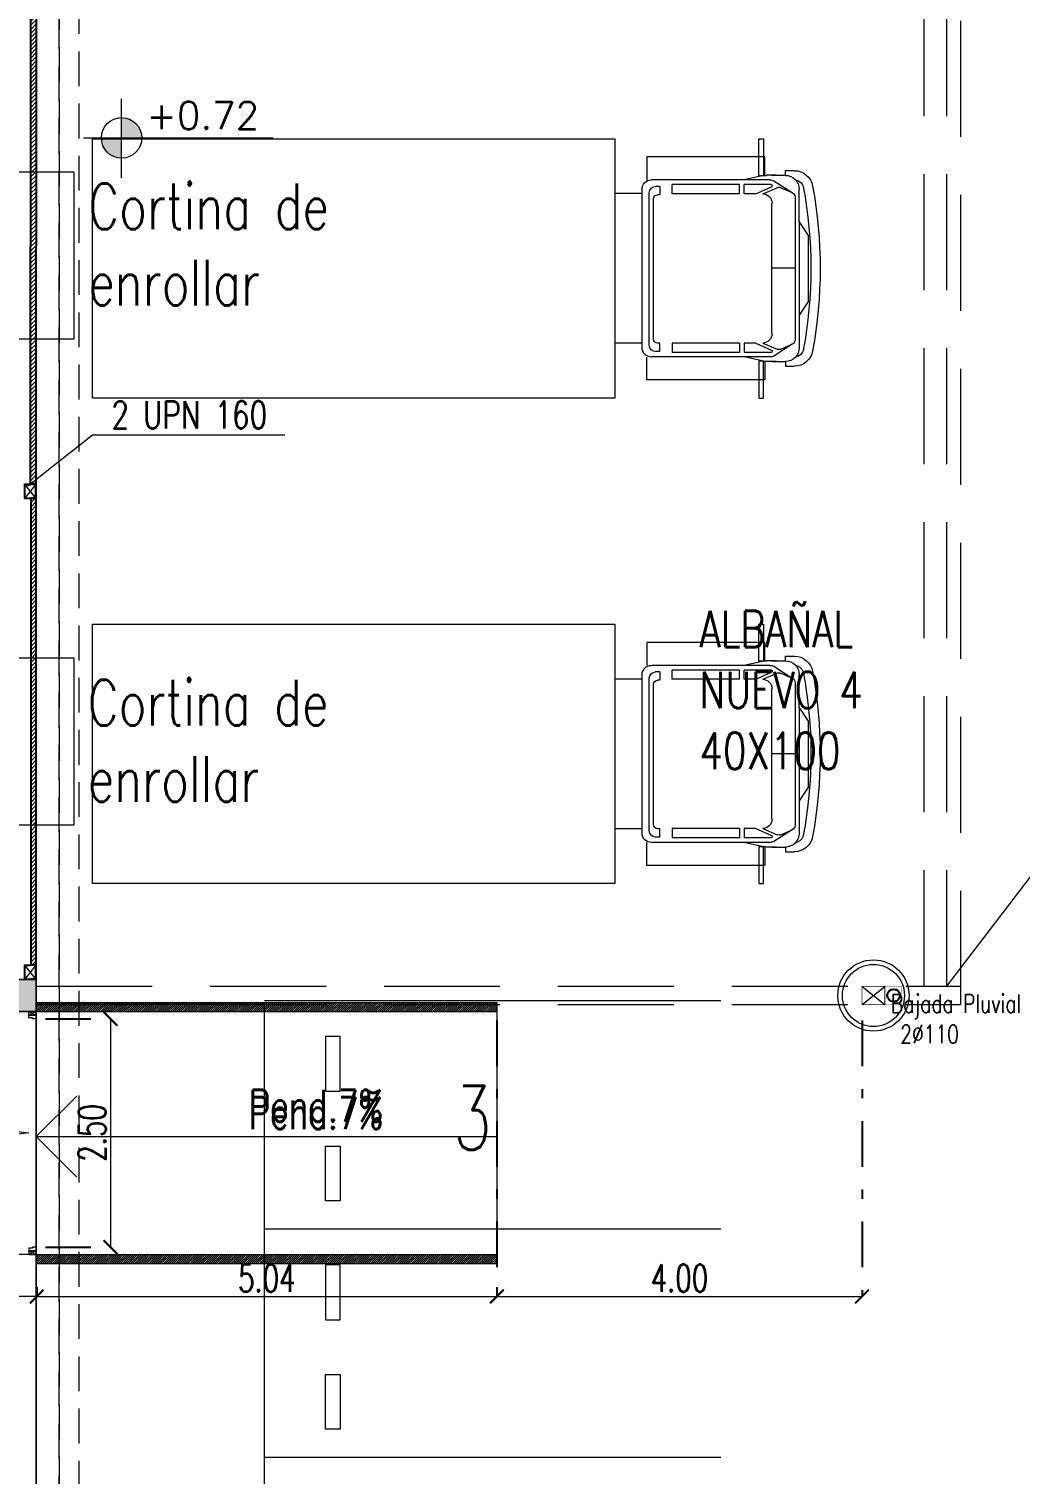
# Model space of a CAD drawing. Header units: millimetres. Extents: x 2828 to 3406, y 849 to 1266.
# Drawn here: x 2955.41 to 2966.27, y 1197.82 to 1213.64 of the extents above; entities that cross this region are included whole.
import ezdxf

# ---------------------------------------------------------------- set-up
doc = ezdxf.new("R2010")
doc.units = ezdxf.units.MM
doc.header["$PDMODE"] = 34
doc.header["$PDSIZE"] = -10
doc.linetypes.add('DASHDOT', pattern=[1, 0.5, -0.25, 0, -0.25])
doc.linetypes.add('DASHED', pattern=[19.05, 12.7, -6.35])
doc.layers.get('DEFPOINTS').update_dxf_attribs({"lineweight": 5})
for name, color, linetype, lineweight in [('0.05', 64, 'Continuous', 5), ('0.10', 161, 'Continuous', 9), ('0.20', 4, 'Continuous', 15), ('0.30', 1, 'Continuous', 25), ('arq tex', 31, 'Continuous', 5), ('columnas', 12, 'Continuous', 20), ('des pl texto', 41, 'Continuous', 5), ('gral texto', 70, 'Continuous', 5), ('proyecciones', 221, 'DASHED', 5), ('rampa dist de pedidos', 131, 'Continuous', 5)]:
    doc.layers.add(name, color=color, linetype=linetype, lineweight=lineweight)
doc.layers.add('vehiculos', color=7, linetype='Continuous', lineweight=9, true_color=0x4a4a4a)
doc.styles.add('100', font='romans.shx', dxfattribs={"width": 0.75, "height": 0.2})
doc.styles.add('250-cts', font='romans.shx', dxfattribs={"width": 0.7, "height": 0.25})
doc.styles.add('COTAS', font='romans.shx')
doc.dimstyles.new('250', dxfattribs={"dimtxt": 0.3, "dimasz": 0.15, "dimexe": 0, "dimexo": 0.1, "dimgap": 0.05, "dimtad": 1, "dimzin": 0, "dimdsep": 46, "dimtxsty": '250-cts', "dimblk": 'ARCHTICK', "dimcen": 0.02, "dimclrd": 256, "dimclre": 256, "dimclrt": 256, "dimazin": 0, "dimtfac": 1, "dimtofl": 0, "dimtmove": 1, "dimatfit": 0, "dimldrblk": 'OPEN90', "dimfxl": 1, "dimtolj": 1, "dimtzin": 0, "dimlwd": -1, "dimarcsym": 0})

# ---------------------------------------------------------------- blocks, each defined once
blk = doc.blocks.new('colum. perim')
at = {"layer": '0.05'}
h = blk.add_hatch(color=256, dxfattribs=at)
h.dxf.hatch_style = 1
h.paths.add_polyline_path([(1.567, 49.616), (1.567, 49.966), (1.017, 49.966), (1.017, 49.616)])
at = {"layer": 'columnas'}
for p, q in [((1.567, 49.966), (1.017, 49.966)), ((1.017, 49.966), (1.017, 49.616)), ((1.017, 49.966), (1.567, 49.966)), ((1.017, 49.616), (1.017, 49.966)), ((1.567, 49.616), (1.567, 49.966)), ((1.567, 49.966), (1.567, 49.616)), ((1.017, 49.616), (1.567, 49.616)), ((1.567, 49.616), (1.017, 49.616))]:
    blk.add_line(p, q, dxfattribs=at)
blk = doc.blocks.new('camion ford cargo 1722 top con puertas abiertas')
at = {"color": 8, "linetype": 'ByBlock', "true_color": 0x6e6e6e}
for p, q in [((27.279, -49.479), (21.559, -49.479)), ((21.559, -49.479), (21.559, -52.319)), ((27.279, -52.319), (27.279, -49.479)), ((27.629, -49.679), (27.629, -49.928)), ((28.925, -49.679), (27.629, -49.679)), ((28.925, -49.878), (28.925, -49.679)), ((29.148, -49.828), (29.247, -49.828)), ((29.148, -49.879), (29.148, -49.828)), ((28.978, -49.93), (27.68, -49.93)), ((27.772, -49.988), (27.726, -49.988)), ((27.772, -49.988), (27.772, -50.079)), ((28.646, -49.98), (27.909, -49.98)), ((27.909, -50.082), (27.909, -49.98)), ((28.646, -50.082), (28.646, -49.98)), ((28.909, -49.883), (28.696, -49.93)), ((28.696, -50.082), (28.696, -49.98)), ((28.992, -49.98), (28.696, -49.98)), ((29.052, -49.879), (28.942, -49.879)), ((29.001, -49.879), (29.148, -49.879)), ((27.579, -50.031), (27.579, -51.766)), ((27.658, -50.057), (27.658, -51.728)), ((27.703, -50.125), (27.703, -51.66)), ((27.772, -50.079), (27.749, -50.079)), ((28.646, -50.082), (27.909, -50.082)), ((28.823, -50.082), (28.696, -50.082)), ((28.823, -50.082), (28.997, -50.005)), ((28.9, -50.082), (29.057, -50.014)), ((29.097, -50.014), (29.224, -50.069)), ((29.255, -51.682), (29.255, -50.116)), ((29.3, -51.411), (29.3, -50.031)), ((29.001, -50.184), (29.001, -51.614)), ((29.402, -50.539), (29.3, -50.387)), ((29.402, -50.539), (29.402, -51.258)), ((29.255, -50.9), (29.001, -50.9)), ((29.402, -51.258), (29.3, -51.411)), ((29.3, -51.411), (29.3, -51.766)), ((27.772, -51.705), (27.749, -51.705)), ((27.772, -51.797), (27.772, -51.705)), ((28.646, -51.716), (27.909, -51.716)), ((27.909, -51.716), (27.909, -51.817)), ((28.646, -51.716), (28.646, -51.817)), ((28.696, -51.716), (28.696, -51.817)), ((28.823, -51.716), (28.696, -51.716)), ((28.823, -51.716), (28.997, -51.793)), ((28.9, -51.716), (29.057, -51.783)), ((29.097, -51.783), (29.224, -51.729)), ((27.629, -52.119), (27.629, -51.867)), ((28.978, -51.868), (27.68, -51.868)), ((27.772, -51.797), (27.726, -51.797)), ((28.646, -51.817), (27.909, -51.817)), ((28.992, -51.817), (28.696, -51.817)), ((28.909, -51.915), (28.696, -51.868)), ((28.925, -51.918), (28.925, -52.119)), ((29.052, -51.919), (28.942, -51.919)), ((29.001, -51.919), (29.148, -51.919)), ((29.148, -51.919), (29.148, -51.97)), ((29.148, -51.97), (29.247, -51.97)), ((28.925, -52.119), (27.629, -52.119)), ((21.559, -52.319), (27.279, -52.319))]:
    blk.add_line(p, q, dxfattribs=at)
at = {"color": 8, "true_color": 0x6e6e6e}
for p, q in [((29.224, -50.069), (29.022, -49.939)), ((27.579, -50.079), (27.279, -50.079)), ((27.579, -51.718), (27.279, -51.718)), ((29.022, -51.858), (29.224, -51.729))]:
    blk.add_line(p, q, dxfattribs=at)
for points in [[(28.859, -49.479), (28.909, -49.479), (28.909, -49.883), (28.859, -49.883)], [(28.859, -52.319), (28.909, -52.319), (28.909, -51.913), (28.859, -51.913)]]:
    blk.add_lwpolyline(points, close=True, dxfattribs=at)
at = {"color": 8, "linetype": 'ByBlock', "true_color": 0x6e6e6e}
for centre, radius, start, end in [((29.247, -50.031), 0.203, 9.8947, 90), ((27.68, -50.031), 0.102, 90, 180), ((27.726, -50.057), 0.0686, 90, 180), ((28.942, -50.031), 0.152, 90, 102.5288), ((28.978, -50.031), 0.102, 64.6538, 90), ((28.992, -49.993), 0.0127, 293.9625, 90), ((29.148, -50.031), 0.152, 0, 90), ((29.247, -50.031), 0.102, 9.8947, 80.8952), ((24.532, -50.899), 4.997, 349.595, 10.405), ((27.749, -50.125), 0.0457, 90, 180), ((28.9, -50.184), 0.102, 0, 90), ((29.077, -50.061), 0.0508, 66.8014, 113.1986), ((29.204, -50.116), 0.0508, 0, 66.8014), ((24.526, -50.899), 4.901, 349.4888, 10.5112), ((27.726, -51.728), 0.0686, 180, 270), ((27.749, -51.66), 0.0457, 180, 270), ((28.9, -51.614), 0.102, 270, 0), ((29.204, -51.682), 0.0508, 293.1986, 0), ((27.68, -51.766), 0.102, 180, 270), ((28.978, -51.766), 0.102, 270, 295.3462), ((28.992, -51.805), 0.0127, 270, 66.0375), ((29.077, -51.737), 0.0508, 246.8014, 293.1986), ((29.148, -51.766), 0.152, 270, 0), ((29.247, -51.766), 0.203, 270, 350.1053), ((29.247, -51.766), 0.102, 279.1048, 350.1053), ((28.942, -51.766), 0.152, 257.4712, 270)]:
    blk.add_arc(centre, radius, start, end, dxfattribs=at)
blk = doc.blocks.new('_ARCHTICK')
at = {"color": 0, "linetype": 'ByBlock', "const_width": 0.15}
blk.add_lwpolyline([(-0.5, -0.5), (0.5, 0.5)], dxfattribs=at)
blk = doc.blocks.new('*D233')
at = {"layer": 'DEFPOINTS', "color": 0, "transparency": 16777216}
for p in [(2955.5, 1199.963), (2960.54, 1199.963), (2960.54, 1199.762)]:
    blk.add_point(p, dxfattribs=at)
at = {"layer": 'rampa dist de pedidos', "linetype": 'DASHDOT', "lineweight": -2, "transparency": 16777216}
for p, q in [((2955.5, 1199.863), (2955.5, 1199.762)), ((2960.54, 1199.863), (2960.54, 1199.762))]:
    blk.add_line(p, q, dxfattribs=at)
at = {"layer": 'rampa dist de pedidos', "transparency": 16777216}
blk.add_line((2955.5, 1199.762), (2960.54, 1199.762), dxfattribs=at)
at = {"layer": 'rampa dist de pedidos', "transparency": 16777216, "xscale": 0.15, "yscale": 0.15, "zscale": 0.15, "rotation": 180}
blk.add_blockref('_ARCHTICK', (2955.5, 1199.762), dxfattribs=at)
at = {"layer": 'rampa dist de pedidos', "transparency": 16777216, "xscale": 0.15, "yscale": 0.15, "zscale": 0.15}
blk.add_blockref('_ARCHTICK', (2960.54, 1199.762), dxfattribs=at)
at = {"layer": 'rampa dist de pedidos', "transparency": 16777216, "insert": (2958.02, 1199.962), "char_height": 0.3, "attachment_point": 5, "style": '250-cts'}
blk.add_mtext('\\A1;5.04', dxfattribs=at)
blk = doc.blocks.new('_Open90')
at = {"color": 0, "linetype": 'ByBlock', "lineweight": -2}
for p, q in [((0, 0), (-1, 0)), ((-0.5, 0.5), (0, 0)), ((0, 0), (-0.5, -0.5))]:
    blk.add_line(p, q, dxfattribs=at)
blk = doc.blocks.new('*D234')
at = {"layer": 'DEFPOINTS', "color": 0, "transparency": 16777216}
for p in [(2952.92, 1200.222), (2955.5, 1199.963), (2952.92, 1199.762)]:
    blk.add_point(p, dxfattribs=at)
at = {"layer": 'rampa dist de pedidos', "linetype": 'DASHDOT', "lineweight": -2, "transparency": 16777216}
for p, q in [((2952.92, 1200.122), (2952.92, 1199.762)), ((2955.5, 1199.863), (2955.5, 1199.762))]:
    blk.add_line(p, q, dxfattribs=at)
at = {"layer": 'rampa dist de pedidos', "transparency": 16777216}
blk.add_line((2955.5, 1199.762), (2952.92, 1199.762), dxfattribs=at)
at = {"layer": 'rampa dist de pedidos', "transparency": 16777216, "xscale": 0.15, "yscale": 0.15, "zscale": 0.15, "rotation": 180}
blk.add_blockref('_ARCHTICK', (2952.92, 1199.762), dxfattribs=at)
at = {"layer": 'rampa dist de pedidos', "transparency": 16777216, "xscale": 0.15, "yscale": 0.15, "zscale": 0.15}
blk.add_blockref('_ARCHTICK', (2955.5, 1199.762), dxfattribs=at)
at = {"layer": 'rampa dist de pedidos', "transparency": 16777216, "insert": (2954.21, 1199.962), "char_height": 0.3, "attachment_point": 5, "style": '250-cts'}
blk.add_mtext('\\A1;2.58', dxfattribs=at)
blk = doc.blocks.new('*D236')
at = {"layer": 'DEFPOINTS', "color": 0, "transparency": 16777216}
for p in [(2960.54, 1202.882), (2964.54, 1202.882), (2964.54, 1199.762)]:
    blk.add_point(p, dxfattribs=at)
at = {"layer": 'rampa dist de pedidos', "linetype": 'DASHDOT', "lineweight": -2, "transparency": 16777216}
for p, q in [((2960.54, 1202.782), (2960.54, 1199.762)), ((2964.54, 1202.782), (2964.54, 1199.762))]:
    blk.add_line(p, q, dxfattribs=at)
at = {"layer": 'rampa dist de pedidos', "transparency": 16777216}
blk.add_line((2960.54, 1199.762), (2964.54, 1199.762), dxfattribs=at)
at = {"layer": 'rampa dist de pedidos', "transparency": 16777216, "xscale": 0.15, "yscale": 0.15, "zscale": 0.15, "rotation": 180}
blk.add_blockref('_ARCHTICK', (2960.54, 1199.762), dxfattribs=at)
at = {"layer": 'rampa dist de pedidos', "transparency": 16777216, "xscale": 0.15, "yscale": 0.15, "zscale": 0.15}
blk.add_blockref('_ARCHTICK', (2964.54, 1199.762), dxfattribs=at)
at = {"layer": 'rampa dist de pedidos', "transparency": 16777216, "insert": (2962.54, 1199.962), "char_height": 0.3, "attachment_point": 5, "style": '250-cts'}
blk.add_mtext('\\A1;4.00', dxfattribs=at)
blk = doc.blocks.new('*D294')
at = {"layer": 'DEFPOINTS', "color": 0, "transparency": 16777216}
for p in [(2955.494, 1202.802), (2955.494, 1200.302), (2956.308, 1200.302)]:
    blk.add_point(p, dxfattribs=at)
at = {"layer": 'rampa dist de pedidos', "linetype": 'DASHDOT', "lineweight": -2, "transparency": 16777216}
for p, q in [((2955.594, 1202.802), (2956.308, 1202.802)), ((2955.594, 1200.302), (2956.308, 1200.302))]:
    blk.add_line(p, q, dxfattribs=at)
at = {"layer": 'rampa dist de pedidos', "transparency": 16777216}
blk.add_line((2956.308, 1202.802), (2956.308, 1200.302), dxfattribs=at)
at = {"layer": 'rampa dist de pedidos', "transparency": 16777216, "xscale": 0.15, "yscale": 0.15, "zscale": 0.15}
for p, rotation in [((2956.308, 1202.802), 90), ((2956.308, 1200.302), 270)]:
    blk.add_blockref('_ARCHTICK', p, dxfattribs=dict(at, rotation=rotation))
at = {"layer": 'rampa dist de pedidos', "transparency": 16777216, "insert": (2956.108, 1201.552), "char_height": 0.3, "attachment_point": 5, "rotation": 90, "style": '250-cts'}
blk.add_mtext('\\A1;2.50', dxfattribs=at)
blk = doc.blocks.new('UPN 16')
at = {"layer": '0.05'}
for p, q in [((2964.54, 1086.709), (2964.7, 1086.579)), ((2964.7, 1086.709), (2964.54, 1086.579))]:
    blk.add_line(p, q, dxfattribs=at)
at = {"layer": '0.20'}
for p, q in [((2964.7, 1086.709), (2964.54, 1086.709)), ((2964.54, 1086.709), (2964.54, 1086.644)), ((2964.54, 1086.579), (2964.54, 1086.644)), ((2964.691, 1086.7), (2964.548, 1086.7)), ((2964.548, 1086.7), (2964.548, 1086.645)), ((2964.548, 1086.587), (2964.548, 1086.642)), ((2964.691, 1086.7), (2964.691, 1086.645)), ((2964.691, 1086.587), (2964.691, 1086.642)), ((2964.7, 1086.709), (2964.7, 1086.644)), ((2964.7, 1086.579), (2964.7, 1086.644)), ((2964.7, 1086.579), (2964.54, 1086.579)), ((2964.691, 1086.587), (2964.548, 1086.587))]:
    blk.add_line(p, q, dxfattribs=at)
for centre, start, end in [((2964.542, 1086.654), 257.6526, 306.0734), ((2964.542, 1086.633), 53.9266, 102.3474), ((2964.698, 1086.654), 233.9266, 282.3474), ((2964.698, 1086.633), 77.6526, 126.0734)]:
    blk.add_arc(centre, 0.0106, start, end, dxfattribs=at)
blk = doc.blocks.new('NIVEL')
at = {"layer": '0.10'}
h = blk.add_hatch(color=256, dxfattribs=at)
h.paths.add_polyline_path([(265.735, 100.104), (265.737, 99.66), (266.182, 99.662, 0.10356), (266.143, 99.84, 0.297796)])
h.paths.add_polyline_path([(265.737, 99.66), (265.293, 99.658, 0.10356), (265.331, 99.48, 0.297796), (265.739, 99.216)])
for p, q in [((265.737, 98.782), (265.737, 100.513)), ((264.902, 99.66), (269.056, 99.66))]:
    blk.add_line(p, q, dxfattribs=at)
blk.add_circle((265.737, 99.66), 0.444, dxfattribs=at)

msp = doc.modelspace()

# ---------------------------------------------------------------- hatches: boundary and pattern name
at = {"layer": '0.10', "true_color": 0x9e9e9e}
h = msp.add_hatch(dxfattribs=at)
h.set_pattern_fill('ANSI31', color=253, scale=0.01)
h.set_pattern_definition([(45, (-0.17, 22.470618), (-0.0224506403, 0.0224506403), [])])
h.paths.add_polyline_path([(2955.431, 1208.657), (2955.434, 1213.862), (2955.494, 1213.862), (2955.491, 1208.657)])
h = msp.add_hatch(dxfattribs=at)
h.set_pattern_fill('ANSI31', color=253, scale=0.01)
h.set_pattern_definition([(45, (-0.059944, 22.55996), (-0.0224506403, 0.0224506403), [])])
h.paths.add_polyline_path([(2955.434, 1208.497), (2955.434, 1203.392), (2955.494, 1203.392), (2955.494, 1208.497)])
at = {"layer": 'rampa dist de pedidos', "true_color": 0x9e9e9e}
h = msp.add_hatch(dxfattribs=at)
h.set_pattern_fill('ANSI31', color=253, scale=0.005)
h.set_pattern_definition([(45, (0, 0.70537), (-0.01122532015, 0.01122532015), [])])
h.paths.add_polyline_path([(2955.494, 1202.982), (2960.54, 1202.982), (2960.54, 1202.882), (2955.494, 1202.882)])
h = msp.add_hatch(dxfattribs=at)
h.set_pattern_fill('ANSI31', color=253, scale=0.005)
h.set_pattern_definition([(45, (0.349866, -2.05463), (-0.01122532015, 0.01122532015), [])])
h.paths.add_polyline_path([(2955.494, 1200.222), (2960.54, 1200.222), (2960.54, 1200.122), (2955.494, 1200.122)])

# ---------------------------------------------------------------- linework, layer by layer
at = {"layer": '0.05'}
for p, q in [((2955.494, 1180.667, -127.303), (2955.494, 1215.077, -127.303)), ((2964.54, 1202.957, -101.167), (2964.79, 1203.157, -101.167)), ((2964.54, 1203.157, -101.167), (2964.79, 1202.957, -101.167)), ((2957.994, 1203.002), (2962.994, 1203.002)), ((2957.994, 1203.002), (2962.994, 1203.002)), ((2955.494, 1202.882, -50.583), (2955.494, 1191.357)), ((2957.994, 1200.502), (2962.994, 1200.502)), ((2957.994, 1198.002), (2962.994, 1198.002))]:
    msp.add_line(p, q, dxfattribs=at)
at = {"layer": '0.05', "elevation": -101.167}
msp.add_lwpolyline([(2955.494, 1203.232), (2955.194, 1203.232), (2955.194, 1236.3), (2955.494, 1236.3)], close=True, dxfattribs=at)
at = {"layer": '0.05', "color": 252, "true_color": 0x858585}
for points in [[(2953.272, 1212.074), (2955.907, 1212.074), (2955.907, 1210.244), (2953.272, 1210.244), (2953.272, 1212.074)], [(2953.272, 1206.752), (2955.907, 1206.752), (2955.907, 1204.922), (2953.272, 1204.922), (2953.272, 1206.752)]]:
    msp.add_lwpolyline(points, dxfattribs=at)
at = {"layer": '0.05', "const_width": 0.002, "elevation": -101.167}
msp.add_lwpolyline([(2964.79, 1203.11), (2964.79, 1203.159), (2964.973, 1203.159), (2964.973, 1202.958), (2964.79, 1202.958), (2964.79, 1203.004)], dxfattribs=at)
at = {"layer": '0.05'}
msp.add_lwpolyline([(2957.994, 1195.502), (2957.994, 1202.958), (2955.494, 1202.958), (2955.494, 1111.807), (2970.074, 1111.807)], dxfattribs=at)
at = {"layer": '0.10', "const_width": 0.01, "elevation": -101.167}
msp.add_lwpolyline([(2964.54, 1202.957), (2964.79, 1202.957), (2964.79, 1203.157), (2964.54, 1203.157)], close=True, dxfattribs=at)
at = {"layer": '0.10'}
for radius in [0.39, 0.34]:
    msp.add_circle((2964.665, 1203.057, -101.167), radius, dxfattribs=at)
at = {"layer": '0.30'}
for p, q in [((2955.494, 1203.332, -101.167), (2955.494, 1203.382, -101.167)), ((2955.494, 1203.232, -101.167), (2955.494, 1203.282, -101.167))]:
    msp.add_line(p, q, dxfattribs=at)
at = {"layer": '0.30', "ltscale": 0.2, "elevation": -101.167}
msp.add_lwpolyline([(2955.431, 1208.657), (2955.434, 1213.862), (2955.494, 1213.862), (2955.491, 1208.657)], close=True, dxfattribs=at)
at = {"layer": '0.30', "ltscale": 0.2}
msp.add_lwpolyline([(2955.434, 1208.497), (2955.434, 1203.392), (2955.494, 1203.392), (2955.494, 1208.497)], close=True, dxfattribs=at)
at = {"layer": '0.30'}
for radius in [0.07, 0.068]:
    msp.add_circle((2964.887, 1203.058, -101.167), radius, dxfattribs=at)
at = {"layer": 'arq tex', "linetype": 'Continuous', "ltscale": 0.02}
for p, q in [((2955.404, 1208.637), (2956.111, 1209.195)), ((2956.111, 1209.195), (2958.216, 1209.195))]:
    msp.add_line(p, q, dxfattribs=at)
at = {"layer": 'arq tex'}
msp.add_line((2965.47, 1203.158), (2966.421, 1204.403), dxfattribs=at)
at = {"layer": 'proyecciones', "color": 251, "ltscale": 0.1, "true_color": 0x6b6b6b}
for p, q in [((2965.47, 1203.158), (2965.47, 1225.158)), ((2965.62, 1225.158), (2965.62, 1202.958, -101.167)), ((2965.22, 1203.158), (2965.22, 1224.958)), ((2955.494, 1203.158, -101.167), (2965.62, 1203.158, -101.167)), ((2955.494, 1202.958, -101.167), (2965.62, 1202.958, -101.167))]:
    msp.add_line(p, q, dxfattribs=at)
at = {"layer": 'proyecciones', "ltscale": 0.03, "elevation": -101.167}
msp.add_lwpolyline([(2955.494, 1236.3), (2955.744, 1236.3), (2955.744, 1111.857), (2955.494, 1111.857)], close=True, dxfattribs=at)
at = {"layer": 'proyecciones', "ltscale": 0.03}
msp.add_lwpolyline([(2955.744, 1112.263), (2955.744, 1112.263), (2955.744, 1236.3), (2955.744, 1236.3)], close=True, dxfattribs=at)
msp.add_lwpolyline([(2955.965, 1111.857), (2955.965, 1236.3), (2955.744, 1236.3)], dxfattribs=at)
at = {"layer": 'rampa dist de pedidos'}
for p, q in [((2955.494, 1202.982, -101.167), (2960.54, 1202.982, -101.167)), ((2960.54, 1202.982, -101.167), (2960.54, 1200.122, -101.167)), ((2955.494, 1202.882, -101.167), (2955.414, 1202.842, -101.167)), ((2955.414, 1202.882, -101.167), (2955.494, 1202.842, -101.167)), ((2955.494, 1202.882, -101.167), (2960.54, 1202.882, -101.167)), ((2955.494, 1202.802, -101.167), (2955.494, 1200.222, -101.167)), ((2955.494, 1201.512, -101.167), (2955.938, 1201.955, -101.167)), ((2955.494, 1201.512, -101.167), (2960.54, 1201.512, -101.167)), ((2955.494, 1201.512, -101.167), (2955.938, 1201.069, -101.167)), ((2955.494, 1200.262, -101.167), (2955.414, 1200.222, -101.167)), ((2955.414, 1200.262, -101.167), (2955.494, 1200.222, -101.167)), ((2955.414, 1200.222, -101.167), (2946.414, 1200.222, -101.167)), ((2955.494, 1200.222, -101.167), (2960.54, 1200.222, -101.167)), ((2955.494, 1200.122, -101.167), (2960.54, 1200.122, -101.167))]:
    msp.add_line(p, q, dxfattribs=at)
at = {"layer": 'rampa dist de pedidos', "elevation": -101.167}
for points in [[(2955.414, 1202.882), (2955.494, 1202.882), (2955.494, 1202.842), (2955.414, 1202.842), (2955.414, 1202.882)], [(2955.474, 1202.842), (2955.494, 1202.842), (2955.494, 1202.812), (2955.494, 1202.812), (2955.494, 1202.802), (2955.454, 1202.802), (2955.454, 1202.812), (2955.414, 1202.812), (2955.414, 1202.842), (2955.474, 1202.842)], [(2955.474, 1200.262), (2955.494, 1200.262), (2955.494, 1200.292), (2955.494, 1200.292), (2955.494, 1200.302), (2955.454, 1200.302), (2955.454, 1200.292), (2955.414, 1200.292), (2955.414, 1200.262), (2955.474, 1200.262)], [(2955.414, 1200.222), (2955.494, 1200.222), (2955.494, 1200.262), (2955.414, 1200.262), (2955.414, 1200.222)]]:
    msp.add_lwpolyline(points, dxfattribs=at)
at = {"layer": 'rampa dist de pedidos'}
for centre, start, end in [((2955.526, 1202.842, -101.167), 183.0901, 265.0041), ((2955.526, 1200.263, -101.167), 94.9959, 176.9102)]:
    msp.add_arc(centre, 1.295, start, end, dxfattribs=at)
at = {"layer": 'vehiculos', "elevation": -101.167}
for points in [[(2958.664, 1202.608), (2958.664, 1202.008), (2958.824, 1202.008), (2958.824, 1202.608)], [(2958.664, 1200.808), (2958.664, 1201.408), (2958.824, 1201.408), (2958.824, 1200.808)], [(2958.664, 1200.108), (2958.664, 1199.508), (2958.824, 1199.508), (2958.824, 1200.108)], [(2958.664, 1198.308), (2958.664, 1198.908), (2958.824, 1198.908), (2958.824, 1198.308)]]:
    msp.add_lwpolyline(points, close=True, dxfattribs=at)

# ---------------------------------------------------------------- block references
at = {"rotation": 270}
for p in [(1868.785, 4173.197), (1868.785, 4167.932, -101.167)]:
    msp.add_blockref('UPN 16', p, dxfattribs=at)
at = {"layer": '0.10', "xscale": 0.5, "yscale": 0.5, "zscale": 0.5}
msp.add_blockref('NIVEL', (2823.561, 1162.616), dxfattribs=at)
at = {"layer": 'columnas', "xscale": -1}
msp.add_blockref('colum. perim', (2956.511, 1153.266, -101.167), dxfattribs=at)
at = {"layer": 'vehiculos', "xscale": -1, "rotation": 180}
for p in [(2934.552, 1160.118), (2934.552, 1154.803)]:
    msp.add_blockref('camion ford cargo 1722 top con puertas abiertas', p, dxfattribs=at)

# ---------------------------------------------------------------- texts
at = {"layer": '0.10', "insert": (2956.701, 1212.842), "char_height": 0.3, "width": 2.11456, "attachment_point": 1, "style": 'COTAS'}
msp.add_mtext('+0.72', dxfattribs=at)
at = {"layer": 'arq tex', "char_height": 0.5, "attachment_point": 1, "style": '100'}
for insert in [(2956.065, 1211.946), (2956.059, 1206.512)]:
    msp.add_mtext_dynamic_manual_height_columns('Cortina de \\Penrollar ', width=50.70215, gutter_width=12.5, heights=[0], dxfattribs=dict(at, insert=insert))
at = {"layer": 'arq tex', "linetype": 'Continuous', "ltscale": 0.02, "insert": (2957.171, 1209.564, 0), "char_height": 0.3, "width": 4.47554, "attachment_point": 2, "style": '100'}
msp.add_mtext('2 UPN 160', dxfattribs=at)
at = {"layer": 'des pl texto', "attachment_point": 1, "style": '100'}
for s, insert, char_height in [('ALBAÑAL\\PNUEVO 4\\P40X100', (2962.76, 1207.269), 0.4), ('Bajada Pluvial\\P 2%%C110', (2964.856, 1203.068), 0.2)]:
    msp.add_mtext_dynamic_manual_height_columns(s, width=50.70215, gutter_width=12.5, heights=[0], dxfattribs=dict(at, insert=insert, char_height=char_height))
at = {"layer": 'gral texto', "insert": (2960.274, 1201.718), "char_height": 0.7, "width": 29.4075, "attachment_point": 5, "rotation": 359.5989, "style": '250-cts'}
msp.add_mtext('3', dxfattribs=at)
at = {"layer": 'rampa dist de pedidos', "char_height": 0.35, "attachment_point": 1, "style": '100'}
for insert in [(2957.821, 1202.025, -101.167), (2957.821, 1202.025, -101.167), (2957.821, 1201.945, -101.167)]:
    msp.add_mtext_dynamic_manual_height_columns('Pend.7%', width=50.70215, gutter_width=12.5, heights=[0], dxfattribs=dict(at, insert=insert))

# ---------------------------------------------------------------- dimensions: what is measured, and where the dimension line sits
at = {"layer": 'rampa dist de pedidos'}
dim = msp.add_linear_dim(base=(2956.308, 1200.302, -101.167), p1=(2955.494, 1202.802, -101.167), p2=(2955.494, 1200.302, -101.167), angle=90, dimstyle='250', dxfattribs=at)
dim.commit()
dim.dimension.update_dxf_attribs({"geometry": '*D294', "text_midpoint": (2956.108, 1201.552, -101.167)})
for base, p1, p2, picture, middle in [((2964.54, 1199.762, -101.167), (2960.54, 1202.882, -101.167), (2964.54, 1202.882, -101.167), '*D236', (2962.54, 1199.962, -101.167)), ((2952.92, 1199.762, -101.167), (2955.5, 1199.963, -101.167), (2952.92, 1200.222, -101.167), '*D234', (2954.21, 1199.962, -101.167)), ((2960.54, 1199.762, -101.167), (2955.5, 1199.963, -101.167), (2960.54, 1199.963, -101.167), '*D233', (2958.02, 1199.962, -101.167))]:
    dim = msp.add_linear_dim(base=base, p1=p1, p2=p2, dimstyle='250', override={"dimfxl": 0}, dxfattribs=at)
    dim.commit()
    dim.dimension.update_dxf_attribs({"geometry": picture, "text_midpoint": middle})

doc.saveas('drawing.dxf')
